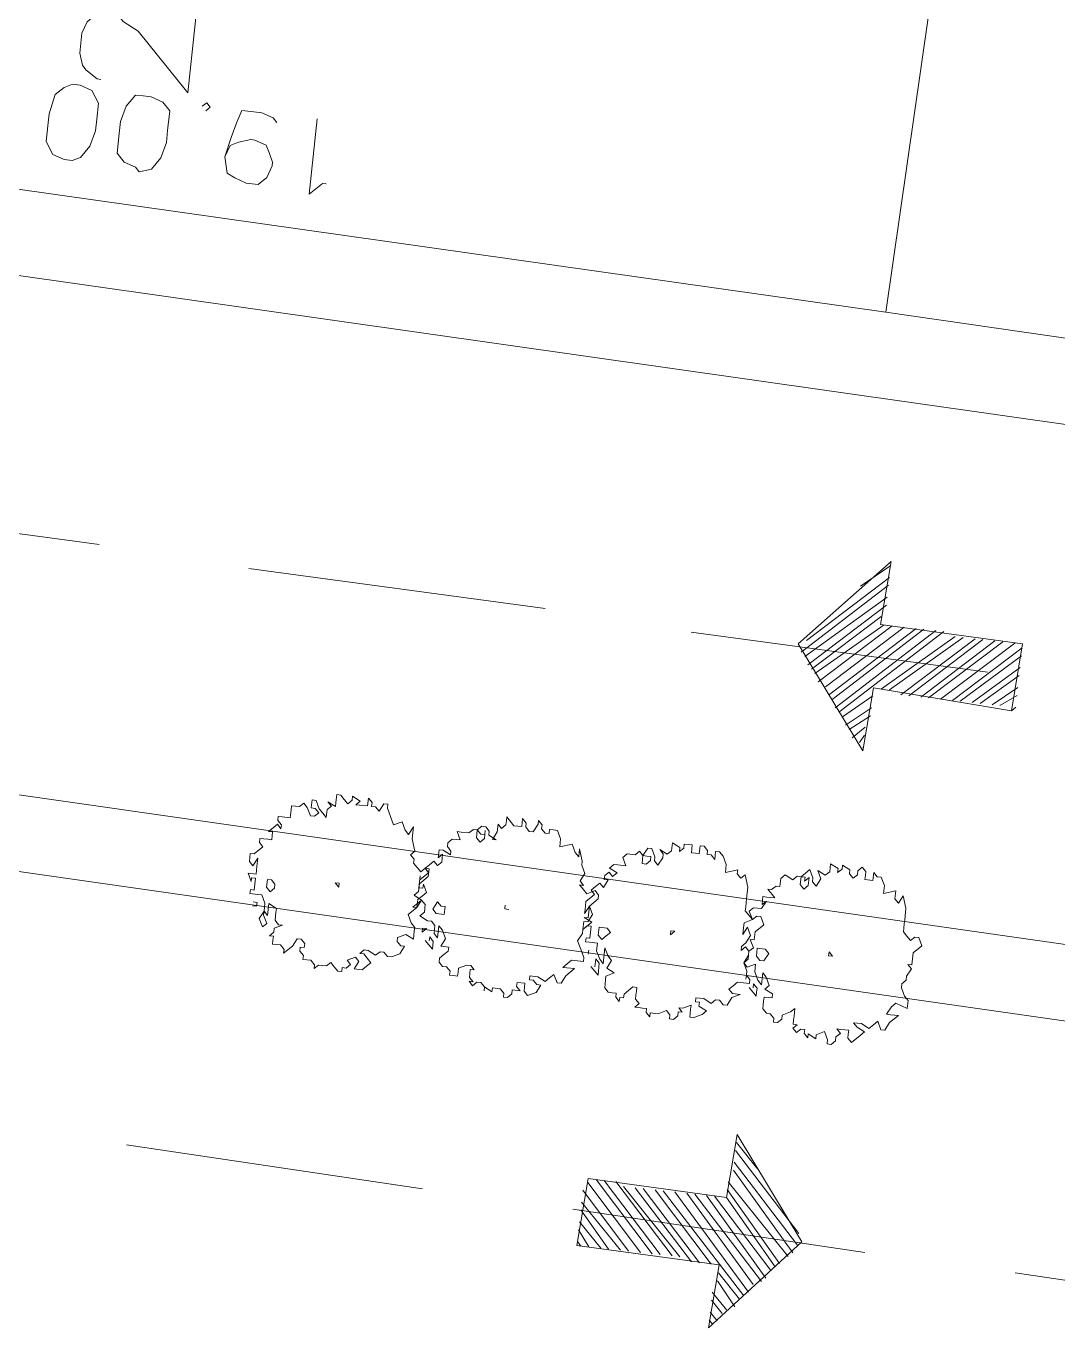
# Model space of a CAD drawing. Header units: metres. Extents: x -977055 to 805873, y -1033982 to 242021.
# Drawn here: x 2602.74 to 2616.5, y 946.06 to 963.42 of the extents above; entities that cross this region are included whole.
import ezdxf

# ---------------------------------------------------------------- set-up
doc = ezdxf.new("R2010")
doc.units = ezdxf.units.M
for name, color, linetype in [('PDF_acera', 7, 'Continuous'), ('PDF_areas por lote', 7, 'Continuous'), ('PDF_COTAS', 7, 'Continuous'), ('PDF_linea de centro', 7, 'Continuous'), ('PDF_LOTES', 7, 'Continuous'), ('PDF_PLANTAS', 7, 'Continuous'), ('PDF_VIAS', 7, 'Continuous')]:
    doc.layers.add(name, color=color, linetype=linetype)

# ---------------------------------------------------------------- blocks, each defined once
blk = doc.blocks.new('CALLE')
at = {"layer": 'PDF_acera', "lineweight": 9}
blk.add_lwpolyline([(10.499328, -142.926336), (22.522752, -174.551328), (21.464352, -176.033088), (-60.836832, -173.238912), (-62.106912, -171.88416), (-61.048512, -140.7672), (-59.69376, -139.49712), (8.975232, -141.8256)], close=True, dxfattribs=at)
for points in [[(-67.271904, -139.624128), (-68.414976, -172.561536)], [(-67.610592, -172.603872), (-66.46752, -139.666464)]]:
    blk.add_lwpolyline(points, dxfattribs=at)
at = {"layer": 'PDF_areas por lote', "lineweight": 9}
blk.add_lwpolyline([(-59.101056, -147.794976), (-59.101056, -147.75264), (-59.016384, -147.625632), (-58.974048, -147.583296), (-58.84704, -147.54096), (-58.63536, -147.54096), (-58.508352, -147.583296), (-58.466016, -147.625632), (-58.381344, -147.75264), (-58.381344, -147.879648), (-58.466016, -147.96432), (-58.550688, -148.133664), (-59.143392, -148.726368), (-58.339008, -148.726368)], dxfattribs=at)
at = {"layer": 'PDF_COTAS', "lineweight": 9}
for points in [[(-59.990112, -147.583296), (-59.947776, -147.667968), (-59.820768, -147.75264), (-59.651424, -147.794976), (-59.524416, -147.794976), (-59.355072, -147.794976), (-59.228064, -147.710304), (-59.185728, -147.583296), (-59.185728, -147.498624), (-59.228064, -147.413952), (-59.312736, -147.32928), (-59.524416, -147.286944), (-59.651424, -147.286944), (-59.820768, -147.286944), (-59.947776, -147.371616), (-59.990112, -147.498624)], [(-60.032448, -148.303008), (-59.990112, -148.430016), (-59.863104, -148.514688), (-59.69376, -148.557024), (-59.566752, -148.557024), (-59.355072, -148.557024), (-59.2704, -148.472352), (-59.228064, -148.345344), (-59.228064, -148.260672), (-59.228064, -148.176), (-59.355072, -148.091328), (-59.524416, -148.048992), (-59.651424, -148.048992), (-59.863104, -148.048992), (-59.947776, -148.133664), (-59.990112, -148.260672)]]:
    blk.add_lwpolyline(points, close=True, dxfattribs=at)
for points in [[(-59.312736, -148.938048), (-59.2704, -148.980384), (-59.228064, -148.938048), (-59.2704, -148.895712)], [(-59.778432, -149.192064), (-59.651424, -149.2344), (-59.609088, -149.319072), (-59.566752, -149.44608), (-59.566752, -149.488416), (-59.609088, -149.615424), (-59.69376, -149.65776), (-59.778432, -149.700096), (-59.820768, -149.700096), (-59.947776, -149.65776), (-60.032448, -149.573088), (-60.032448, -149.44608), (-59.990112, -149.319072), (-59.947776, -149.2344), (-59.778432, -149.192064), (-59.566752, -149.2344), (-59.397408, -149.276736), (-59.2704, -149.319072), (-59.2704, -149.44608), (-59.2704, -149.530752), (-59.312736, -149.65776), (-59.355072, -149.700096)], [(-59.947776, -150.2928), (-59.947776, -150.250464), (-60.074784, -150.123456), (-59.2704, -150.123456)]]:
    blk.add_lwpolyline(points, dxfattribs=at)
at = {"layer": 'PDF_linea de centro', "lineweight": 9}
for points in [[(-64.012032, -148.303008), (-63.92736, -145.127808)], [(-70.447104, -152.451936), (-70.320096, -149.276736)], [(-64.181376, -153.086976), (-64.096704, -149.911776)], [(-70.616448, -157.193568), (-70.48944, -154.060704)], [(-64.35072, -157.828608), (-64.266048, -154.653408)], [(-70.785792, -161.977536), (-70.658784, -158.802336)]]:
    blk.add_lwpolyline(points, dxfattribs=at)
at = {"layer": 'PDF_LOTES', "lineweight": 20}
for points in [[(-60.667488, -156.346848), (-51.099552, -156.685536), (-50.549184, -140.682528), (-59.355072, -140.386176), (-60.159456, -141.19056)], [(-60.413472, -172.392192), (-51.64992, -172.688544), (-51.099552, -156.685536), (-60.667488, -156.346848), (-61.217856, -171.545472)]]:
    blk.add_lwpolyline(points, close=True, dxfattribs=at)
at = {"layer": 'PDF_PLANTAS', "lineweight": 9}
for points in [[(-66.425184, -151.478208), (-66.382848, -151.435872), (-66.46752, -151.435872), (-66.46752, -151.3512), (-66.46752, -151.308864), (-66.425184, -151.3512), (-66.382848, -151.266528), (-66.425184, -151.266528), (-66.46752, -151.224192), (-66.425184, -151.181856), (-66.382848, -151.13952), (-66.382848, -151.097184), (-66.46752, -151.097184), (-66.509856, -151.097184), (-66.46752, -151.012512), (-66.509856, -151.054848), (-66.552192, -151.012512), (-66.636864, -151.012512), (-66.594528, -150.970176), (-66.552192, -150.92784), (-66.46752, -150.885504), (-66.46752, -150.843168), (-66.552192, -150.843168), (-66.552192, -150.885504), (-66.594528, -150.92784), (-66.636864, -150.885504), (-66.636864, -150.843168), (-66.552192, -150.800832), (-66.509856, -150.758496), (-66.552192, -150.71616), (-66.552192, -150.631488), (-66.594528, -150.631488), (-66.6792, -150.631488), (-66.6792, -150.546816), (-66.6792, -150.50448), (-66.721536, -150.50448), (-66.763872, -150.546816), (-66.806208, -150.546816), (-66.763872, -150.50448), (-66.806208, -150.462144), (-66.848544, -150.419808), (-66.848544, -150.462144), (-66.933216, -150.462144), (-66.933216, -150.419808), (-66.933216, -150.377472), (-66.933216, -150.335136), (-66.975552, -150.335136), (-67.017888, -150.377472), (-67.10256, -150.2928), (-67.10256, -150.250464), (-67.187232, -150.250464), (-67.229568, -150.2928), (-67.144896, -150.335136), (-67.229568, -150.335136), (-67.31424, -150.335136), (-67.31424, -150.250464), (-67.398912, -150.2928), (-67.356576, -150.2928), (-67.356576, -150.335136), (-67.483584, -150.335136), (-67.483584, -150.2928), (-67.52592, -150.2928), (-67.52592, -150.377472), (-67.52592, -150.419808), (-67.610592, -150.462144), (-67.695264, -150.462144), (-67.7376, -150.50448), (-67.610592, -150.50448), (-67.652928, -150.589152), (-67.695264, -150.589152), (-67.779936, -150.589152), (-67.822272, -150.631488), (-67.822272, -150.673824), (-67.864608, -150.589152), (-67.906944, -150.589152), (-67.94928, -150.546816), (-67.94928, -150.589152), (-67.991616, -150.589152), (-68.033952, -150.589152), (-68.033952, -150.631488), (-68.033952, -150.673824), (-68.076288, -150.71616), (-68.118624, -150.71616), (-68.076288, -150.758496), (-68.033952, -150.800832), (-67.94928, -150.843168), (-67.94928, -150.885504), (-67.991616, -150.92784), (-68.033952, -150.92784), (-68.033952, -150.885504), (-68.076288, -150.885504), (-68.118624, -150.92784), (-68.16096, -150.92784), (-68.16096, -150.970176), (-68.16096, -151.012512), (-68.203296, -151.054848), (-68.245632, -151.054848), (-68.203296, -151.097184), (-68.203296, -151.13952), (-68.203296, -151.181856), (-68.16096, -151.224192), (-68.203296, -151.266528), (-68.245632, -151.308864), (-68.245632, -151.3512), (-68.203296, -151.3512), (-68.203296, -151.393536), (-68.16096, -151.435872), (-68.118624, -151.393536), (-68.076288, -151.478208), (-68.118624, -151.520544), (-68.203296, -151.478208), (-68.203296, -151.56288), (-68.16096, -151.605216), (-68.118624, -151.647552), (-68.076288, -151.605216), (-68.033952, -151.56288), (-68.033952, -151.520544), (-67.991616, -151.56288), (-67.991616, -151.605216), (-68.033952, -151.689888), (-67.991616, -151.732224), (-67.991616, -151.77456), (-68.033952, -151.816896), (-68.033952, -151.859232), (-67.991616, -151.943904), (-67.906944, -151.98624), (-67.906944, -151.943904), (-67.864608, -151.901568), (-67.822272, -151.901568), (-67.779936, -151.98624), (-67.822272, -152.070912), (-67.7376, -152.070912), (-67.695264, -152.070912), (-67.652928, -152.028576), (-67.568256, -151.98624), (-67.483584, -152.070912), (-67.483584, -152.028576), (-67.398912, -152.113248), (-67.356576, -152.028576), (-67.31424, -152.070912), (-67.229568, -152.070912), (-67.144896, -152.155584), (-67.060224, -152.155584), (-67.060224, -152.113248), (-67.10256, -152.070912), (-67.060224, -152.028576), (-67.017888, -151.98624), (-66.975552, -151.98624), (-66.933216, -151.943904), (-66.89088, -151.98624), (-66.763872, -151.943904), (-66.636864, -151.943904), (-66.721536, -151.901568), (-66.6792, -151.859232), (-66.594528, -151.816896), (-66.636864, -151.732224), (-66.552192, -151.689888), (-66.46752, -151.647552), (-66.425184, -151.647552), (-66.425184, -151.605216), (-66.509856, -151.56288), (-66.46752, -151.520544), (-66.46752, -151.478208)], [(-67.779936, -150.419808), (-67.864608, -150.462144), (-67.822272, -150.50448), (-67.7376, -150.462144), (-67.695264, -150.462144)], [(-67.356576, -150.462144), (-67.441248, -150.462144), (-67.483584, -150.50448), (-67.441248, -150.546816), (-67.398912, -150.546816), (-67.356576, -150.50448)], [(-67.31424, -151.181856), (-67.356576, -151.224192), (-67.31424, -151.224192)], [(-66.46752, -153.298656), (-66.425184, -153.25632), (-66.46752, -153.25632), (-66.552192, -153.213984), (-66.552192, -153.171648), (-66.509856, -153.129312), (-66.46752, -153.129312), (-66.425184, -153.086976), (-66.509856, -153.086976), (-66.509856, -153.002304), (-66.425184, -152.917632), (-66.46752, -152.917632), (-66.509856, -152.917632), (-66.552192, -152.875296), (-66.509856, -152.83296), (-66.594528, -152.83296), (-66.6792, -152.790624), (-66.6792, -152.83296), (-66.636864, -152.748288), (-66.594528, -152.748288), (-66.552192, -152.705952), (-66.552192, -152.663616), (-66.594528, -152.62128), (-66.636864, -152.663616), (-66.636864, -152.705952), (-66.594528, -152.705952), (-66.6792, -152.705952), (-66.721536, -152.663616), (-66.6792, -152.62128), (-66.594528, -152.62128), (-66.594528, -152.578944), (-66.636864, -152.536608), (-66.636864, -152.451936), (-66.636864, -152.4096), (-66.721536, -152.451936), (-66.721536, -152.367264), (-66.763872, -152.324928), (-66.806208, -152.324928), (-66.848544, -152.367264), (-66.89088, -152.367264), (-66.848544, -152.282592), (-66.848544, -152.240256), (-66.933216, -152.240256), (-66.89088, -152.282592), (-66.975552, -152.282592), (-67.017888, -152.240256), (-66.975552, -152.19792), (-67.017888, -152.155584), (-67.060224, -152.113248), (-67.10256, -152.155584), (-67.187232, -152.070912), (-67.144896, -152.070912), (-67.271904, -152.070912), (-67.271904, -152.113248), (-67.229568, -152.113248), (-67.31424, -152.155584), (-67.356576, -152.113248), (-67.398912, -152.070912), (-67.483584, -152.070912), (-67.398912, -152.113248), (-67.441248, -152.155584), (-67.52592, -152.155584), (-67.568256, -152.113248), (-67.610592, -152.19792), (-67.610592, -152.240256), (-67.652928, -152.282592), (-67.7376, -152.282592), (-67.779936, -152.324928), (-67.652928, -152.324928), (-67.695264, -152.367264), (-67.779936, -152.4096), (-67.864608, -152.367264), (-67.864608, -152.451936), (-67.906944, -152.451936), (-67.94928, -152.4096), (-67.991616, -152.367264), (-68.033952, -152.367264), (-68.076288, -152.4096), (-68.076288, -152.451936), (-68.118624, -152.494272), (-68.16096, -152.494272), (-68.16096, -152.536608), (-68.16096, -152.578944), (-68.118624, -152.578944), (-68.076288, -152.578944), (-68.033952, -152.663616), (-68.033952, -152.705952), (-68.076288, -152.748288), (-68.076288, -152.705952), (-68.118624, -152.705952), (-68.16096, -152.705952), (-68.203296, -152.748288), (-68.203296, -152.705952), (-68.245632, -152.748288), (-68.203296, -152.790624), (-68.203296, -152.83296), (-68.245632, -152.875296), (-68.287968, -152.875296), (-68.245632, -152.875296), (-68.287968, -152.959968), (-68.245632, -152.959968), (-68.245632, -153.04464), (-68.287968, -153.086976), (-68.330304, -153.086976), (-68.330304, -153.129312), (-68.287968, -153.171648), (-68.245632, -153.171648), (-68.245632, -153.25632), (-68.203296, -153.213984), (-68.16096, -153.213984), (-68.16096, -153.298656), (-68.203296, -153.298656), (-68.245632, -153.298656), (-68.287968, -153.340992), (-68.245632, -153.425664), (-68.16096, -153.468), (-68.16096, -153.425664), (-68.118624, -153.383328), (-68.118624, -153.340992), (-68.076288, -153.340992), (-68.076288, -153.425664), (-68.118624, -153.510336), (-68.076288, -153.552672), (-68.033952, -153.595008), (-68.118624, -153.637344), (-68.118624, -153.67968), (-68.033952, -153.722016), (-67.94928, -153.806688), (-67.94928, -153.722016), (-67.94928, -153.67968), (-67.906944, -153.722016), (-67.864608, -153.764352), (-67.864608, -153.89136), (-67.822272, -153.89136), (-67.7376, -153.849024), (-67.652928, -153.806688), (-67.568256, -153.849024), (-67.52592, -153.849024), (-67.441248, -153.933696), (-67.398912, -153.849024), (-67.398912, -153.89136), (-67.271904, -153.89136), (-67.187232, -153.976032), (-67.144896, -153.976032), (-67.10256, -153.933696), (-67.144896, -153.849024), (-67.10256, -153.806688), (-67.060224, -153.764352), (-67.060224, -153.806688), (-67.017888, -153.764352), (-66.933216, -153.806688), (-66.848544, -153.764352), (-66.806208, -153.764352), (-66.6792, -153.722016), (-66.763872, -153.722016), (-66.721536, -153.67968), (-66.636864, -153.637344), (-66.6792, -153.510336), (-66.594528, -153.510336), (-66.509856, -153.468), (-66.509856, -153.425664), (-66.509856, -153.383328), (-66.552192, -153.383328), (-66.552192, -153.340992), (-66.509856, -153.298656)], [(-67.695264, -152.155584), (-67.7376, -152.155584), (-67.695264, -152.19792)], [(-67.398912, -152.282592), (-67.483584, -152.240256), (-67.52592, -152.282592), (-67.52592, -152.367264), (-67.441248, -152.367264), (-67.441248, -152.324928)], [(-67.568256, -155.627136), (-67.52592, -155.669472), (-67.441248, -155.627136), (-67.441248, -155.669472), (-67.356576, -155.669472), (-67.271904, -155.754144), (-67.187232, -155.711808), (-67.187232, -155.669472), (-67.229568, -155.627136), (-67.187232, -155.5848), (-67.144896, -155.542464), (-67.10256, -155.542464), (-67.060224, -155.542464), (-67.017888, -155.542464), (-66.89088, -155.542464), (-66.763872, -155.500128), (-66.806208, -155.457792), (-66.763872, -155.415456), (-66.721536, -155.415456), (-66.763872, -155.288448), (-66.6792, -155.288448), (-66.594528, -155.246112), (-66.552192, -155.203776), (-66.552192, -155.16144), (-66.636864, -155.16144), (-66.594528, -155.119104), (-66.594528, -155.076768), (-66.552192, -155.076768), (-66.509856, -155.034432), (-66.509856, -154.992096), (-66.594528, -154.992096), (-66.594528, -154.94976), (-66.594528, -154.907424), (-66.509856, -154.907424), (-66.509856, -154.822752), (-66.552192, -154.822752), (-66.594528, -154.780416), (-66.552192, -154.780416), (-66.509856, -154.695744), (-66.594528, -154.695744), (-66.636864, -154.653408), (-66.594528, -154.568736), (-66.636864, -154.611072), (-66.6792, -154.611072), (-66.763872, -154.568736), (-66.721536, -154.5264), (-66.6792, -154.5264), (-66.594528, -154.484064), (-66.594528, -154.441728), (-66.6792, -154.399392), (-66.6792, -154.441728), (-66.6792, -154.484064), (-66.721536, -154.484064), (-66.763872, -154.441728), (-66.763872, -154.399392), (-66.6792, -154.399392), (-66.636864, -154.357056), (-66.6792, -154.31472), (-66.6792, -154.230048), (-66.721536, -154.187712), (-66.806208, -154.230048), (-66.806208, -154.145376), (-66.806208, -154.10304), (-66.848544, -154.060704), (-66.89088, -154.145376), (-66.933216, -154.10304), (-66.89088, -154.060704), (-66.933216, -154.018368), (-66.975552, -154.018368), (-66.975552, -154.060704), (-67.060224, -154.018368), (-67.017888, -153.976032), (-67.060224, -153.933696), (-67.10256, -153.89136), (-67.144896, -153.933696), (-67.229568, -153.849024), (-67.31424, -153.849024), (-67.356576, -153.849024), (-67.271904, -153.89136), (-67.356576, -153.933696), (-67.441248, -153.89136), (-67.441248, -153.849024), (-67.52592, -153.849024), (-67.483584, -153.89136), (-67.483584, -153.933696), (-67.610592, -153.933696), (-67.610592, -153.89136), (-67.652928, -153.89136), (-67.652928, -153.933696), (-67.652928, -154.018368), (-67.7376, -154.018368), (-67.822272, -154.060704), (-67.864608, -154.10304), (-67.695264, -154.10304), (-67.779936, -154.145376), (-67.822272, -154.187712), (-67.906944, -154.145376), (-67.94928, -154.230048), (-67.991616, -154.145376), (-68.033952, -154.145376), (-68.076288, -154.145376), (-68.118624, -154.145376), (-68.16096, -154.187712), (-68.16096, -154.230048), (-68.16096, -154.272384), (-68.203296, -154.272384), (-68.245632, -154.31472), (-68.203296, -154.31472), (-68.203296, -154.357056), (-68.16096, -154.357056), (-68.076288, -154.441728), (-68.076288, -154.484064), (-68.118624, -154.484064), (-68.16096, -154.484064), (-68.203296, -154.484064), (-68.245632, -154.5264), (-68.287968, -154.484064), (-68.287968, -154.5264), (-68.287968, -154.568736), (-68.287968, -154.611072), (-68.330304, -154.611072), (-68.37264, -154.653408), (-68.330304, -154.653408), (-68.330304, -154.73808), (-68.287968, -154.822752), (-68.330304, -154.865088), (-68.37264, -154.865088), (-68.37264, -154.907424), (-68.330304, -154.94976), (-68.287968, -154.94976), (-68.287968, -154.992096), (-68.245632, -154.94976), (-68.245632, -154.992096), (-68.203296, -155.076768), (-68.245632, -155.076768), (-68.330304, -155.076768), (-68.330304, -155.119104), (-68.287968, -155.203776), (-68.245632, -155.246112), (-68.203296, -155.16144), (-68.16096, -155.16144), (-68.16096, -155.119104), (-68.118624, -155.119104), (-68.118624, -155.203776), (-68.16096, -155.288448), (-68.118624, -155.330784), (-68.118624, -155.37312), (-68.16096, -155.415456), (-68.16096, -155.457792), (-68.076288, -155.500128), (-68.033952, -155.5848), (-68.033952, -155.500128), (-67.991616, -155.457792), (-67.94928, -155.500128), (-67.906944, -155.542464), (-67.906944, -155.669472), (-67.864608, -155.669472), (-67.822272, -155.627136), (-67.779936, -155.627136), (-67.695264, -155.5848), (-67.610592, -155.627136)], [(-67.483584, -154.018368), (-67.568256, -154.018368), (-67.610592, -154.060704), (-67.568256, -154.10304), (-67.52592, -154.145376), (-67.483584, -154.10304)], [(-67.441248, -154.780416), (-67.483584, -154.780416), (-67.441248, -154.822752)], [(-66.594528, -156.770208), (-66.552192, -156.727872), (-66.594528, -156.685536), (-66.636864, -156.685536), (-66.6792, -156.6432), (-66.636864, -156.600864), (-66.594528, -156.600864), (-66.552192, -156.516192), (-66.594528, -156.516192), (-66.636864, -156.473856), (-66.594528, -156.473856), (-66.552192, -156.389184), (-66.594528, -156.389184), (-66.636864, -156.389184), (-66.6792, -156.346848), (-66.636864, -156.262176), (-66.721536, -156.304512), (-66.806208, -156.262176), (-66.763872, -156.21984), (-66.721536, -156.21984), (-66.636864, -156.177504), (-66.6792, -156.135168), (-66.721536, -156.092832), (-66.721536, -156.135168), (-66.763872, -156.135168), (-66.721536, -156.177504), (-66.806208, -156.177504), (-66.848544, -156.135168), (-66.806208, -156.092832), (-66.721536, -156.092832), (-66.721536, -156.050496), (-66.763872, -156.00816), (-66.721536, -155.923488), (-66.763872, -155.881152), (-66.848544, -155.881152), (-66.848544, -155.838816), (-66.89088, -155.79648), (-66.89088, -155.754144), (-66.975552, -155.838816), (-66.975552, -155.79648), (-66.975552, -155.754144), (-66.975552, -155.711808), (-67.060224, -155.711808), (-67.017888, -155.754144), (-67.10256, -155.711808), (-67.10256, -155.669472), (-67.10256, -155.627136), (-67.144896, -155.5848), (-67.229568, -155.627136), (-67.271904, -155.542464), (-67.356576, -155.542464), (-67.398912, -155.542464), (-67.31424, -155.5848), (-67.398912, -155.627136), (-67.483584, -155.5848), (-67.52592, -155.542464), (-67.568256, -155.542464), (-67.52592, -155.5848), (-67.568256, -155.627136), (-67.652928, -155.627136), (-67.695264, -155.5848), (-67.7376, -155.627136), (-67.695264, -155.711808), (-67.779936, -155.711808), (-67.864608, -155.754144), (-67.906944, -155.79648), (-67.779936, -155.79648), (-67.822272, -155.838816), (-67.906944, -155.881152), (-67.94928, -155.838816), (-67.991616, -155.923488), (-68.033952, -155.923488), (-68.033952, -155.838816), (-68.076288, -155.838816), (-68.118624, -155.838816), (-68.16096, -155.838816), (-68.203296, -155.881152), (-68.203296, -155.923488), (-68.245632, -155.965824), (-68.287968, -155.965824), (-68.287968, -156.00816), (-68.245632, -156.050496), (-68.203296, -156.050496), (-68.16096, -156.135168), (-68.118624, -156.177504), (-68.16096, -156.177504), (-68.203296, -156.177504), (-68.245632, -156.177504), (-68.287968, -156.177504), (-68.287968, -156.21984), (-68.330304, -156.177504), (-68.37264, -156.21984), (-68.330304, -156.262176), (-68.330304, -156.304512), (-68.37264, -156.304512), (-68.414976, -156.346848), (-68.37264, -156.346848), (-68.414976, -156.43152), (-68.37264, -156.43152), (-68.330304, -156.516192), (-68.414976, -156.558528), (-68.457312, -156.558528), (-68.457312, -156.600864), (-68.414976, -156.6432), (-68.37264, -156.6432), (-68.330304, -156.685536), (-68.287968, -156.6432), (-68.287968, -156.685536), (-68.287968, -156.770208), (-68.330304, -156.770208), (-68.37264, -156.770208), (-68.414976, -156.812544), (-68.330304, -156.897216), (-68.287968, -156.939552), (-68.245632, -156.85488), (-68.203296, -156.812544), (-68.203296, -156.897216), (-68.245632, -156.981888), (-68.203296, -157.024224), (-68.16096, -157.06656), (-68.245632, -157.108896), (-68.245632, -157.151232), (-68.16096, -157.193568), (-68.076288, -157.27824), (-68.076288, -157.193568), (-68.076288, -157.151232), (-67.991616, -157.193568), (-67.94928, -157.235904), (-67.991616, -157.362912), (-67.906944, -157.362912), (-67.864608, -157.320576), (-67.779936, -157.27824), (-67.7376, -157.27824), (-67.695264, -157.320576), (-67.652928, -157.320576), (-67.568256, -157.362912), (-67.52592, -157.320576), (-67.52592, -157.362912), (-67.398912, -157.362912), (-67.31424, -157.447584), (-67.229568, -157.405248), (-67.229568, -157.362912), (-67.271904, -157.320576), (-67.229568, -157.27824), (-67.187232, -157.235904), (-67.144896, -157.235904), (-67.10256, -157.235904), (-67.060224, -157.235904), (-66.975552, -157.235904), (-66.933216, -157.235904), (-66.806208, -157.193568), (-66.89088, -157.151232), (-66.848544, -157.108896), (-66.763872, -157.108896), (-66.806208, -156.981888), (-66.721536, -156.981888), (-66.636864, -156.939552), (-66.636864, -156.897216), (-66.594528, -156.85488), (-66.6792, -156.85488), (-66.6792, -156.770208), (-66.636864, -156.770208)], [(-67.52592, -155.711808), (-67.610592, -155.711808), (-67.652928, -155.754144), (-67.652928, -155.79648), (-67.568256, -155.838816), (-67.52592, -155.79648)], [(-67.483584, -156.473856), (-67.52592, -156.473856), (-67.52592, -156.516192)]]:
    blk.add_lwpolyline(points, close=True, dxfattribs=at)
for points in [[(-67.652928, -150.335136), (-67.652928, -150.377472), (-67.610592, -150.377472), (-67.610592, -150.335136)], [(-66.382848, -151.435872), (-66.382848, -151.435872)], [(-67.822272, -152.19792), (-67.906944, -152.282592), (-67.822272, -152.282592), (-67.779936, -152.240256), (-67.822272, -152.240256)], [(-67.356576, -153.002304), (-67.398912, -153.002304), (-67.398912, -153.04464), (-67.398912, -153.002304)], [(-67.7376, -153.933696), (-67.779936, -153.933696)], [(-67.906944, -153.976032), (-67.991616, -154.060704), (-67.94928, -154.060704), (-67.864608, -154.060704), (-67.822272, -154.018368), (-67.906944, -154.018368)], [(-66.509856, -154.695744), (-66.509856, -154.695744)], [(-67.779936, -155.627136), (-67.822272, -155.627136), (-67.864608, -155.627136), (-67.822272, -155.627136)], [(-67.94928, -155.669472), (-68.033952, -155.754144), (-67.991616, -155.754144), (-67.94928, -155.754144), (-67.906944, -155.711808), (-67.94928, -155.711808)]]:
    blk.add_lwpolyline(points, dxfattribs=at)
at = {"layer": 'PDF_VIAS', "lineweight": 20}
for points in [[(-71.590176, -155.627136), (-70.9128, -155.669472), (-70.870464, -154.145376), (-70.150752, -154.187712), (-70.193088, -155.669472), (-69.515712, -155.711808), (-70.574112, -156.516192)], [(-65.324448, -156.600864), (-64.647072, -156.6432), (-64.731744, -158.12496), (-64.012032, -158.167296), (-63.969696, -156.6432), (-63.29232, -156.685536), (-64.266048, -155.79648)]]:
    blk.add_lwpolyline(points, close=True, dxfattribs=at)
at = {"layer": 'PDF_VIAS', "lineweight": 9}
for points in [[(-70.828128, -154.145376), (-70.870464, -154.187712)], [(-70.70112, -154.145376), (-70.870464, -154.272384)], [(-70.616448, -154.145376), (-70.870464, -154.399392)], [(-70.48944, -154.145376), (-70.870464, -154.484064)], [(-70.404768, -154.145376), (-70.870464, -154.611072)], [(-70.27776, -154.145376), (-70.870464, -154.695744)], [(-70.193088, -154.187712), (-70.870464, -154.822752)], [(-70.150752, -154.272384), (-70.870464, -154.94976)], [(-70.150752, -154.357056), (-70.870464, -155.034432)], [(-70.150752, -154.484064), (-70.870464, -155.16144)], [(-70.193088, -154.568736), (-70.870464, -155.246112)], [(-70.193088, -154.695744), (-70.9128, -155.37312)], [(-70.193088, -154.780416), (-70.9128, -155.457792)], [(-70.193088, -154.907424), (-70.9128, -155.5848)], [(-70.193088, -154.992096), (-71.209152, -155.965824)], [(-70.193088, -155.119104), (-71.166816, -156.00816)], [(-70.193088, -155.246112), (-71.082144, -156.050496)], [(-70.193088, -155.330784), (-71.039808, -156.135168)], [(-70.193088, -155.457792), (-70.997472, -156.177504)], [(-71.505504, -155.627136), (-71.54784, -155.669472)], [(-71.420832, -155.627136), (-71.505504, -155.711808)], [(-71.293824, -155.627136), (-71.420832, -155.754144)], [(-71.209152, -155.627136), (-71.378496, -155.79648)], [(-70.193088, -155.542464), (-70.9128, -156.21984)], [(-71.082144, -155.669472), (-71.33616, -155.881152)], [(-70.997472, -155.669472), (-71.251488, -155.923488)], [(-70.193088, -155.669472), (-70.870464, -156.262176)], [(-70.108416, -155.669472), (-70.828128, -156.304512)], [(-70.023744, -155.669472), (-70.743456, -156.389184)], [(-69.896736, -155.711808), (-70.70112, -156.43152)], [(-69.812064, -155.711808), (-70.616448, -156.473856)], [(-69.685056, -155.711808), (-70.48944, -156.473856)], [(-69.600384, -155.711808), (-69.8544, -155.965824)], [(-63.673344, -156.685536), (-64.393056, -155.881152)], [(-63.546336, -156.685536), (-64.35072, -155.838816)], [(-63.461664, -156.685536), (-64.223712, -155.881152)], [(-63.969696, -156.685536), (-64.5624, -156.00816)], [(-63.885024, -156.6432), (-64.520064, -155.965824)], [(-63.758016, -156.685536), (-64.477728, -155.923488)], [(-63.969696, -157.024224), (-64.77408, -156.177504)], [(-63.969696, -156.897216), (-64.689408, -156.135168)], [(-63.969696, -156.770208), (-64.647072, -156.050496)], [(-63.969696, -157.320576), (-64.943424, -156.304512)], [(-63.969696, -157.235904), (-64.901088, -156.262176)], [(-63.969696, -157.108896), (-64.816416, -156.21984)], [(-64.943424, -156.6432), (-65.112768, -156.43152)], [(-64.858752, -156.6432), (-65.070432, -156.389184)], [(-64.731744, -156.6432), (-64.98576, -156.346848)], [(-63.334656, -156.685536), (-63.588672, -156.389184)], [(-65.155104, -156.600864), (-65.239776, -156.558528)], [(-65.070432, -156.600864), (-65.19744, -156.473856)], [(-65.282112, -156.600864), (-65.324448, -156.600864)], [(-64.012032, -157.447584), (-64.647072, -156.727872)], [(-64.012032, -157.532256), (-64.647072, -156.812544)], [(-64.012032, -157.659264), (-64.689408, -156.939552)], [(-64.012032, -157.743936), (-64.689408, -157.024224)], [(-64.012032, -157.870944), (-64.689408, -157.151232)], [(-64.012032, -157.955616), (-64.689408, -157.235904)], [(-64.012032, -158.082624), (-64.689408, -157.362912)], [(-64.054368, -158.167296), (-64.689408, -157.48992)], [(-64.13904, -158.167296), (-64.689408, -157.574592)], [(-64.266048, -158.167296), (-64.689408, -157.7016)], [(-64.35072, -158.167296), (-64.689408, -157.786272)], [(-64.477728, -158.167296), (-64.689408, -157.91328)], [(-64.5624, -158.167296), (-64.689408, -157.997952)], [(-64.689408, -158.167296), (-64.731744, -158.12496)]]:
    blk.add_lwpolyline(points, dxfattribs=at)

msp = doc.modelspace()

# ---------------------------------------------------------------- block references
at = {"xscale": 1.255773352820658, "yscale": 1.255773352820658, "zscale": 1.255773352820658, "rotation": 83.85573648860341}
msp.add_blockref('CALLE', (2427.15058, 1056.36283, 1015.371), dxfattribs=at)

doc.saveas('drawing.dxf')
